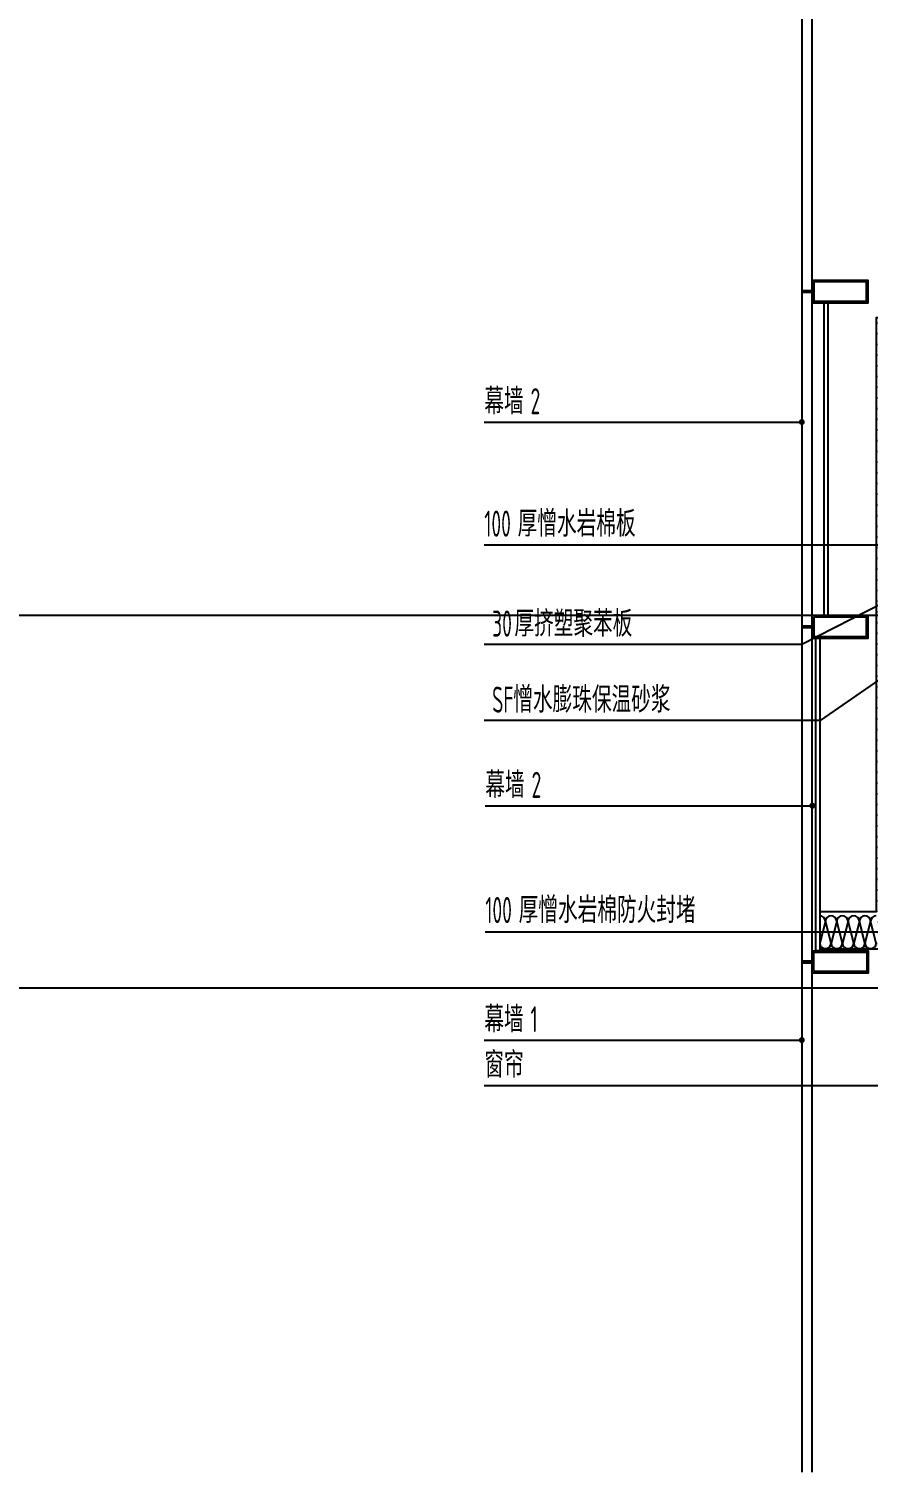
# Model space of a CAD drawing. Extents: x 198753 to 882193, y -399300 to 132460.
# Drawn here: x 355212 to 357465, y -63045 to -59169 of the extents above; entities that cross this region are included whole.
import ezdxf

# ---------------------------------------------------------------- set-up
doc = ezdxf.new("R2010")
doc.units = 0
doc.header["$LTSCALE"] = 1000
doc.header["$MEASUREMENT"] = 0
for name, color, linetype in [('00-图签', 7, 'Continuous'), ('01-标注_符号', 200, 'Continuous'), ('02-TEXT_标注', 130, 'Continuous'), ('A-D-玻璃剖线', 130, 'Continuous'), ('A-SUR_保温', 222, 'Continuous'), ('A-金属背板', 30, 'Continuous'), ('钢龙骨', 173, 'Continuous')]:
    doc.layers.add(name, color=color, linetype=linetype)
doc.layers.add('04-不打印_辅助线', color=165, linetype='Continuous', plot=False)
doc.styles.add('_TCH_DIM', font='ROS1', dxfattribs={"width": 0.8, "bigfont": 'JD'})

# ---------------------------------------------------------------- blocks, each defined once
blk = doc.blocks.new('$LinePat$岩棉板')
at = {"color": 0}
for p, q in [((0, -17), (12, -67)), ((12, -67), (24, -17))]:
    blk.add_line(p, q, dxfattribs=at)
for centre, start, end in [((12, -17), 0, 180), ((0, -67), 270, 0), ((24, -67), 180, 270)]:
    blk.add_arc(centre, 12, start, end, dxfattribs=at)
at = {"layer": 'Defpoints'}
blk.add_point((0, 0.1), dxfattribs=at)
at = {"layer": 'Defpoints', "color": 0}
blk.add_point((24, -84), dxfattribs=at)
blk = doc.blocks.new('*U156')
at = {"layer": '01-标注_符号'}
for points in [[(-852.7, 520), (0, 520)], [(-852.7, 190.2), (272.2, 190.2)], [(-850, -849.4), (219.7, -849.4)]]:
    blk.add_lwpolyline(points, dxfattribs=at)
at = {"layer": '01-标注_符号', "const_width": 8}
for points in [[(-4, 520, 1), (4, 520, 1)], [(268.2, 190.2, 1), (276.2, 190.2, 1)], [(215.7, -849.4, 1), (223.7, -849.4, 1)]]:
    blk.add_lwpolyline(points, format="xyb", close=True, dxfattribs=at)
at = {"layer": 'A-SUR_保温'}
blk.add_line((300, 800.2), (300, -895), dxfattribs=at)
blk.add_lwpolyline([(300, 800.2), (200, 800.2), (200, -795), (48, -795), (48, -895), (300, -895)], dxfattribs=at)
at = {"layer": 'A-金属背板'}
blk.add_lwpolyline([(60, 840.2), (70, 840.2), (70, 0), (60, 0)], close=True, dxfattribs=at)
at = {"layer": 'A-SUR_保温', "yscale": 1.188379012465143, "zscale": 1.188379012465143}
for p, xscale, rotation in [((200, 771.5), 1.19717378077196, 90), ((200, 742.7), 1.19717378077196, 90), ((200, 714), 1.19717378077196, 90), ((200, 685.3), 1.19717378077196, 90), ((200, 656.5), 1.19717378077196, 90), ((200, 627.8), 1.19717378077196, 90), ((200, 599.1), 1.19717378077196, 90), ((200, 570.3), 1.19717378077196, 90), ((200, 541.6), 1.19717378077196, 90), ((200, 512.9), 1.19717378077196, 90), ((200, 484.1), 1.19717378077196, 90), ((200, 455.4), 1.19717378077196, 90), ((200, 426.7), 1.19717378077196, 90), ((200, 397.9), 1.19717378077196, 90), ((200, 369.2), 1.19717378077196, 90), ((200, 340.5), 1.19717378077196, 90), ((200, 311.8), 1.19717378077196, 90), ((200, 283), 1.19717378077196, 90), ((200, 254.3), 1.19717378077196, 90), ((200, 225.6), 1.19717378077196, 90), ((200, 196.8), 1.19717378077196, 90), ((200, 168.1), 1.19717378077196, 90), ((200, 139.4), 1.19717378077196, 90), ((200, 110.6), 1.19717378077196, 90), ((200, 81.9), 1.19717378077196, 90), ((200, 53.2), 1.19717378077196, 90), ((200, 24.4), 1.19717378077196, 90), ((200, -4.3), 1.19717378077196, 90), ((200, -33), 1.19717378077196, 90), ((200, -61.8), 1.19717378077196, 90), ((200, -90.5), 1.19717378077196, 90), ((200, -119.2), 1.19717378077196, 90), ((200, -148), 1.19717378077196, 90), ((200, -176.7), 1.19717378077196, 90), ((200, -205.4), 1.19717378077196, 90), ((200, -234.2), 1.19717378077196, 90), ((200, -262.9), 1.19717378077196, 90), ((200, -291.6), 1.19717378077196, 90), ((200, -320.4), 1.19717378077196, 90), ((200, -349.1), 1.19717378077196, 90), ((200, -377.8), 1.19717378077196, 90), ((200, -406.6), 1.19717378077196, 90), ((200, -435.3), 1.19717378077196, 90), ((200, -464), 1.19717378077196, 90), ((200, -492.7), 1.19717378077196, 90), ((200, -521.5), 1.19717378077196, 90), ((200, -550.2), 1.19717378077196, 90), ((200, -578.9), 1.19717378077196, 90), ((200, -607.7), 1.19717378077196, 90), ((200, -636.4), 1.19717378077196, 90), ((200, -665.1), 1.19717378077196, 90), ((200, -693.9), 1.19717378077196, 90), ((200, -722.6), 1.19717378077196, 90), ((200, -751.3), 1.19717378077196, 90), ((200, -780.1), 1.19717378077196, 90), ((78.4, -900), 1.266666665670531, 180), ((108.8, -900), 1.266666665670531, 180), ((139.2, -900), 1.266666665670531, 180), ((169.6, -900), 1.266666665670531, 180), ((200, -900), 1.266666665670531, 180), ((200, -808.8), 1.19717378077196, 90), ((200, -837.5), 1.19717378077196, 90), ((200, -866.3), 1.19717378077196, 90), ((200, -895), 1.19717378077196, 90)]:
    blk.add_blockref('$LinePat$岩棉板', p, dxfattribs=dict(at, xscale=xscale, rotation=rotation))
at = {"layer": '02-TEXT_标注', "style": '_TCH_DIM'}
for s, height, width, p in [('幕墙', 69.46, 0.8, (-852.7, 541)), ('2', 70, 0.64, (-728.5, 541)), ('100', 70, 0.64, (-852.7, 212.1)), ('厚憎水岩棉板', 69.46, 0.8, (-763.1, 212.1)), ('100', 70, 0.64, (-850, -825.5)), ('厚憎水岩棉防火封堵', 69.46, 0.8, (-760.4, -825.5))]:
    blk.add_text(s, height=height, dxfattribs=dict(at, width=width)).set_placement(p)
blk = doc.blocks.new('A$C643B6CAF')
at = {"layer": '钢龙骨', "const_width": 10}
blk.add_lwpolyline([(0, -1.6), (-28, -1.6)], dxfattribs=at)
at = {"layer": '钢龙骨'}
for points in [[(0, 28.4), (0, -31.6), (150, -31.6), (150, 28.4)], [(4, 24.4), (4, -27.6), (146, -27.6), (146, 24.4)]]:
    blk.add_lwpolyline(points, close=True, dxfattribs=at)
blk = doc.blocks.new('*U30')
at = {"layer": '01-标注_符号', "const_width": 8}
blk.add_lwpolyline([(24, -510.3, 1), (32, -510.3, 1)], format="xyb", close=True, dxfattribs=at)
at = {"layer": '01-标注_符号'}
blk.add_lwpolyline([(-850, -510.3), (28, -510.3)], dxfattribs=at)
at = {"layer": 'A-D-玻璃剖线'}
for points in [[(0, 3300), (0, -2300)], [(28, -2300), (28, 3300)]]:
    blk.add_lwpolyline(points, dxfattribs=at)
at = {"layer": 'A-金属背板'}
blk.add_lwpolyline([(38, -60), (48, -60), (48, -900), (38, -900)], close=True, dxfattribs=at)
at = {"layer": '钢龙骨'}
for p in [(28, 871.8), (28, -28.4)]:
    blk.add_blockref('A$C643B6CAF', p, dxfattribs=at)
at = {"layer": '钢龙骨', "xscale": -1, "rotation": 180}
blk.add_blockref('A$C643B6CAF', (28.1, -931.6), dxfattribs=at)
at = {"layer": '02-TEXT_标注', "style": '_TCH_DIM'}
for s, height, width, p in [('幕墙', 69.46, 0.8, (-850, -489.3)), ('2', 70, 0.64, (-725.8, -489.3))]:
    blk.add_text(s, height=height, dxfattribs=dict(at, width=width)).set_placement(p)

msp = doc.modelspace()

# ---------------------------------------------------------------- linework, layer by layer
at = {"layer": '01-标注_符号'}
for p, q in [((357722.2, -60600.6), (357287.2, -60822.3)), ((357796.4, -60708), (357336.4, -61026.4)), ((357287.2, -60822.3), (356434.6, -60822.3)), ((357336.4, -61026.4), (356434.6, -61026.4))]:
    msp.add_line(p, q, dxfattribs=at)
for points in [[(356434.6, -61884.6), (357287.2, -61884.6)], [(356434.6, -62006.5), (357563.9, -62006.5)]]:
    msp.add_lwpolyline(points, dxfattribs=at)
at = {"layer": '01-标注_符号', "const_width": 8}
msp.add_lwpolyline([(357283.2, -61884.6, 1), (357291.2, -61884.6, 1)], format="xyb", close=True, dxfattribs=at)
at = {"layer": '04-不打印_辅助线', "color": 251}
for p, q in [((418057.9, -60744.9), (338573.5, -60744.9)), ((418057.9, -61744.9), (338573.5, -61744.9))]:
    msp.add_line(p, q, dxfattribs=at)

# ---------------------------------------------------------------- block references
msp.add_blockref('*U156', (357287.2, -60744.9))
at = {"layer": '00-图签'}
msp.add_blockref('*U30', (357287.2, -60744.9), dxfattribs=at)

# ---------------------------------------------------------------- texts
at = {"layer": '02-TEXT_标注', "style": '_TCH_DIM'}
for s, height, width, p in [('30', 70, 0.64, (356455.6, -60801.3)), ('厚挤塑聚苯板', 69.46, 0.8, (356515.3, -60801.3)), ('憎水膨珠保温砂浆', 69.46, 0.8, (356512.3, -61005.4)), ('SF', 70, 0.64, (356455.6, -61005.4)), ('幕墙', 69.46, 0.8, (356434.6, -61863.6)), ('1', 70, 0.64, (356558.7, -61863.6)), ('窗帘', 69.46, 0.8, (356434.6, -61985.5))]:
    msp.add_text(s, height=height, dxfattribs=dict(at, width=width)).set_placement(p)

doc.saveas('drawing.dxf')
